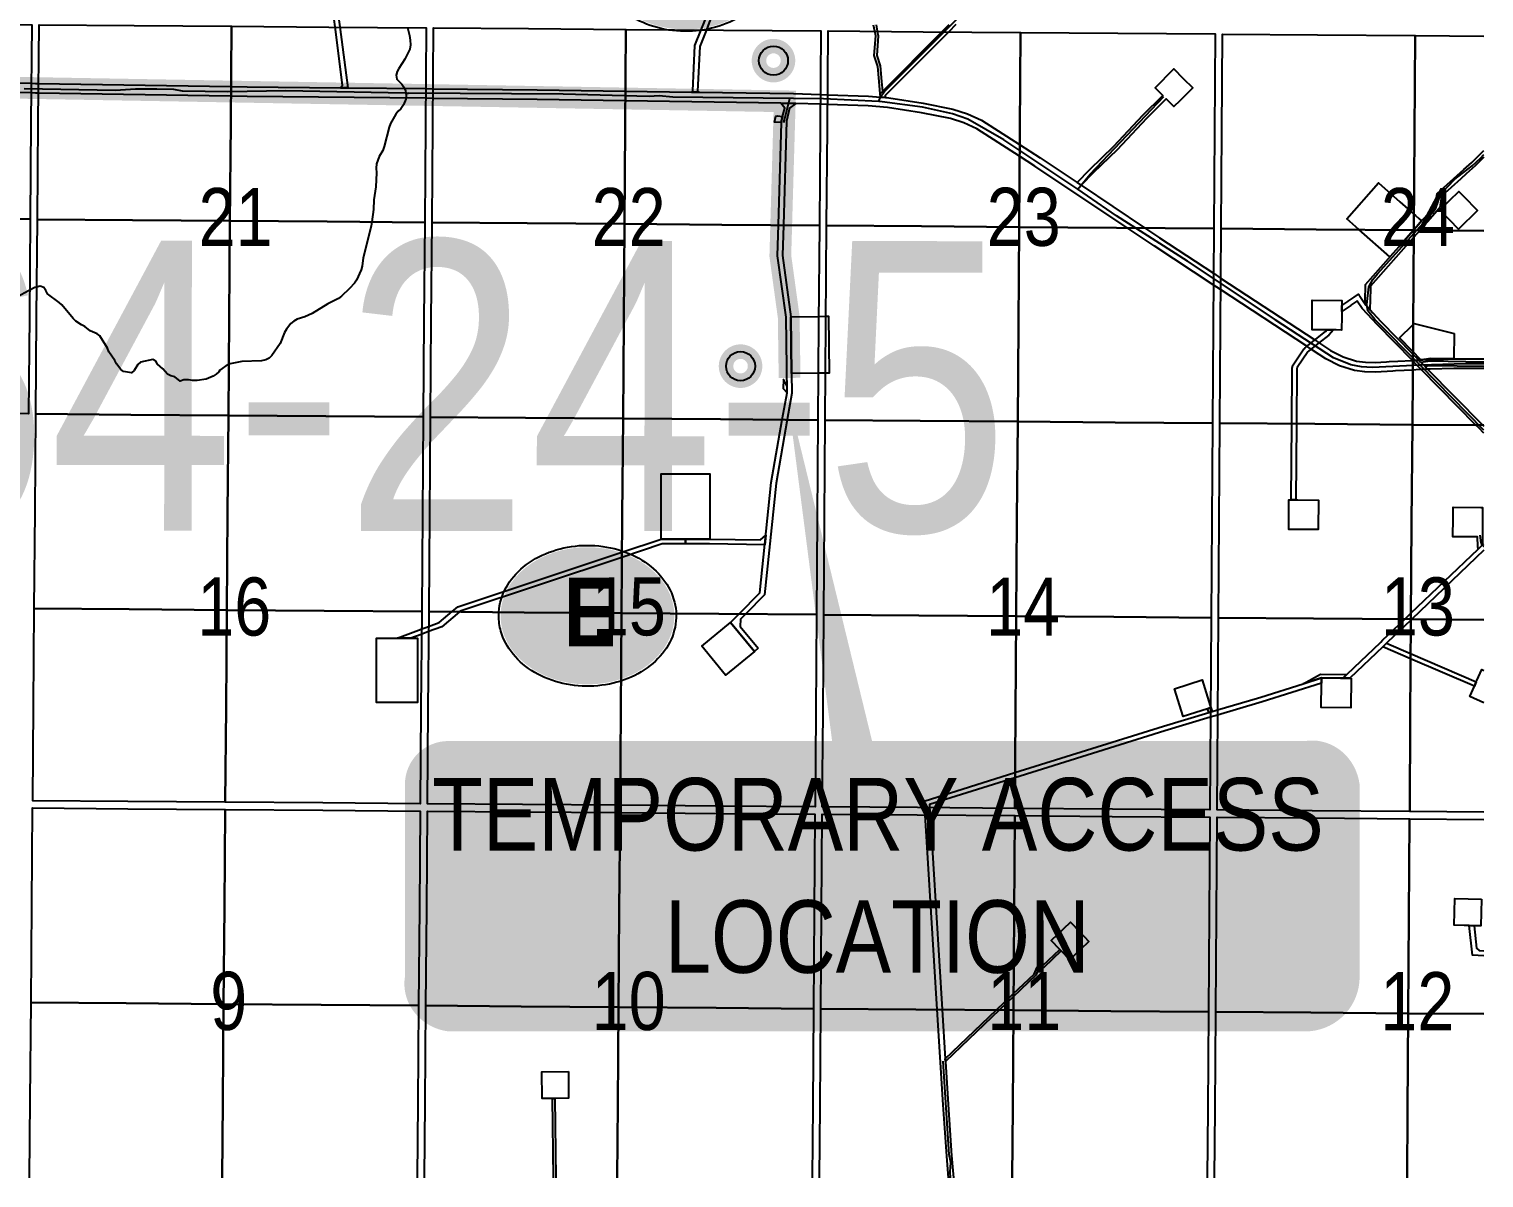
# Model space of a CAD drawing. Extents: x 463734 to 467682, y 6044208 to 6047032.
# Drawn here: x 466373.1 to 466573.3, y 6044452.8 to 6044611 of the extents above; entities that cross this region are included whole.
import ezdxf
from ezdxf.enums import TextEntityAlignment as Align

# ---------------------------------------------------------------- set-up
doc = ezdxf.new("R2010")
doc.units = 0
doc.header["$LTSCALE"] = 5
doc.linetypes.add('DASHED2', pattern=[9.525, 6.35, -3.175])
for name, color, linetype in [('CG-NOTES', 7, 'Continuous'), ('P-PROPOSED', 10, 'Continuous'), ('R- CONC', 8, 'Continuous'), ('RoadSeg', 57, 'DASHED2'), ('ROUTE-MAP-ROUTE', 90, 'Continuous'), ('T-WATER', 160, 'Continuous')]:
    doc.layers.add(name, color=color, linetype=linetype)
doc.layers.add('Sections', color=7, linetype='Continuous', true_color=0x13f661)
doc.styles.add('120', font='ARIALN.TTF', dxfattribs={"height": 13})
doc.styles.add('80', font='ARIALN.TTF', dxfattribs={"height": 10})
doc.styles.add('BOLD', font='ARIALNB.TTF')

# ---------------------------------------------------------------- blocks, each defined once
blk = doc.blocks.new('Route_Letters')
h = blk.add_hatch(color=255)
h.dxf.hatch_style = 1
edge = h.paths.add_edge_path()
edge.add_ellipse((-0.12, 0.46), major_axis=(-11.97, 0), ratio=0.789318, start_angle=0, end_angle=360)
at = {"color": 5}
blk.add_open_spline([(-12.34, 0.46), (-12.34, -0.25), (-12.24, -0.97), (-11.72, -2.79), (-11.14, -3.88), (-9.56, -5.81), (-8.54, -6.66), (-6.22, -8.02), (-4.9, -8.54), (-2.12, -9.17), (-0.66, -9.3), (2.22, -9.13), (3.64, -8.84), (6.27, -7.89), (7.48, -7.22), (9.54, -5.6), (10.38, -4.64), (11.6, -2.54), (11.97, -1.4), (12.18, 0.91), (12.02, 2.08), (11.2, 4.3), (10.54, 5.35), (8.8, 7.2), (7.72, 7.99), (5.29, 9.24), (3.93, 9.68), (1.11, 10.18), (-0.35, 10.23), (-3.22, 9.91), (-4.61, 9.55), (-7.16, 8.47), (-8.32, 7.75), (-10.24, 6.02), (-11, 5.02), (-12.05, 2.86), (-12.32, 1.7), (-12.34, 0.52), (-12.34, 0.49), (-12.34, 0.46)], degree=3, knots=[0, 0, 0, 0, 0.219529, 0.219529, 0.575727, 0.575727, 0.931924, 0.931924, 1.288121, 1.288121, 1.644318, 1.644318, 2.000515, 2.000515, 2.356712, 2.356712, 2.712909, 2.712909, 3.069107, 3.069107, 3.425304, 3.425304, 3.781501, 3.781501, 4.137698, 4.137698, 4.493895, 4.493895, 4.850092, 4.850092, 5.20629, 5.20629, 5.562487, 5.562487, 5.918684, 5.918684, 6.274881, 6.274881, 6.283185, 6.283185, 6.283185, 6.283185], dxfattribs=at)
at = {"color": 14, "style": 'BOLD'}
blk.add_attdef('A', text='', height=9.5, dxfattribs=at).set_placement((0.22, 0.98), align=Align.MIDDLE)
blk = doc.blocks.new('AA')
at = {"const_width": 4}
blk.add_lwpolyline([(-1, 0, 1), (1, 0, 1)], format="xyb", close=True, dxfattribs=at)
blk.add_circle((0, 0), 2)
blk = doc.blocks.new('*U429')
h = blk.add_hatch(color=255)
edge = h.paths.add_edge_path()
edge.add_line((-59, -20), (59, -20))
edge.add_arc((59, -14), 6, 270, 360)
edge.add_line((65, -14), (65, 12.5))
edge.add_arc((59, 12.5), 6, 0, 90)
edge.add_line((59, 18.5), (-59, 18.5))
edge.add_arc((-59, 12.5), 6, 90, 180)
edge.add_line((-65, 12.5), (-65, -14))
edge.add_arc((-59, -14), 6, 180, 270)
at = {"color": 14, "flags": 128}
blk.add_lwpolyline([(-12.34, 66.46, 0, 7.5, 0), (0, 0, 0, 0, 0)], format="xyseb", dxfattribs=at)
blk.add_lwpolyline([(-59, -20, 3, 3, 0), (59, -20, 3, 3, 0.414214), (65, -14, 3, 3, 0), (65, 12.5, 3, 0, 0.414214), (59, 18.5, 0, 0, 0), (-59, 18.5, 0, 0, 0.414214), (-65, 12.5, 0, 0, 0), (-65, -14, 0, 3, 0.414214)], format="xyseb", close=True, dxfattribs=at)
at = {"color": 14, "style": '80'}
blk.add_attdef('ENTER_TEXT_001', (-35.99, -5), '', height=10, dxfattribs=at)

msp = doc.modelspace()

# ---------------------------------------------------------------- linework, layer by layer
at = {"layer": 'P-PROPOSED'}
msp.add_lwpolyline([(466477.426, 6044561.808), (466476.941, 6044562.726), (466476.879, 6044561.506), (466477.437, 6044560.891), (466477.427, 6044561.713), (466477.427, 6044561.713)], close=True, dxfattribs=at)
at = {"layer": 'R- CONC'}
for p, q in [((466477.15, 6044598.841), (466477.794, 6044601.395)), ((466477.011, 6044598.087), (466477.018, 6044598.318)), ((466477.018, 6044598.318), (466477.15, 6044598.841))]:
    msp.add_line(p, q, dxfattribs=at)
at = {"layer": 'RoadSeg'}
for p, q in [((466424.847, 6044602.146), (466425.28, 6044602.147)), ((466573.338, 6044555.762), (466564.573, 6044564.699)), ((466573.338, 6044555.762), (466564.573, 6044564.699))]:
    msp.add_line(p, q, dxfattribs=at)
for points in [[(466490.045, 6044600.99), (466490.254, 6044601.65), (466490.845, 6044602.38), (466501.773, 6044613.341), (466505.737, 6044617.272), (466510.135, 6044621.803), (466511.301, 6044623.002), (466530.357, 6044641.926), (466532.157, 6044643.858), (466534.588, 6044647.023), (466536.854, 6044649.255), (466540.285, 6044653.186)], [(466424.847, 6044602.146), (466408.422, 6044602.446), (466400.426, 6044602.313), (466394.196, 6044602.413), (466392.997, 6044602.646), (466390.665, 6044602.713), (466387.7, 6044602.713), (466384.968, 6044602.513), (466372.375, 6044602.746)], [(466490.045, 6044600.99), (466482.416, 6044601.347), (466461.694, 6044601.58), (466459.795, 6044601.78), (466458.429, 6044601.68), (466446.602, 6044602.013), (466425.28, 6044602.147)], [(466517.458, 6044588.944), (466519.13, 6044590.986), (466529.291, 6044601.68)], [(466517.458, 6044588.944), (466507.27, 6044595.717), (466502.306, 6044598.582), (466500.207, 6044599.315), (466496.076, 6044600.214), (466490.523, 6044600.944), (466490.045, 6044600.99)], [(466564.573, 6044564.699), (466558.342, 6044570.997), (466557.376, 6044572.163), (466557.21, 6044573.062), (466557.51, 6044575.494), (466558.043, 6044576.493), (466558.709, 6044577.293), (466566.272, 6044585.655), (466566.705, 6044586.322), (466567.404, 6044588.287), (466569.337, 6044590.286), (466571.702, 6044592.119), (466572.868, 6044593.218), (466573.338, 6044593.715)], [(466564.573, 6044564.699), (466558.342, 6044570.997), (466557.376, 6044572.163), (466557.21, 6044573.062), (466557.51, 6044575.494), (466558.043, 6044576.493), (466558.709, 6044577.293), (466566.272, 6044585.655), (466566.705, 6044586.322), (466567.404, 6044588.287), (466569.337, 6044590.286), (466571.702, 6044592.119), (466572.868, 6044593.218), (466573.338, 6044593.715)], [(466564.573, 6044564.699), (466557.976, 6044564.367), (466556.477, 6044564.466), (466555.011, 6044564.766), (466552.612, 6044565.732), (466547.748, 6044568.864), (466532.523, 6044579.025), (466522.761, 6044585.255), (466517.458, 6044588.944)], [(466564.573, 6044564.699), (466557.976, 6044564.367), (466556.477, 6044564.466), (466555.011, 6044564.766), (466552.612, 6044565.732), (466547.748, 6044568.864), (466544.617, 6044570.954)], [(466573.338, 6044564.888), (466570.803, 6044564.9), (466564.573, 6044564.699)], [(466573.338, 6044564.888), (466570.803, 6044564.9), (466564.573, 6044564.699)], [(466572.768, 6044541.279), (466572.902, 6044540.246), (466573.135, 6044539.88), (466573.301, 6044539.779), (466573.338, 6044539.796)], [(466572.768, 6044541.279), (466572.902, 6044540.246), (466573.135, 6044539.88), (466573.301, 6044539.779), (466573.338, 6044539.796)], [(466499.927, 6044452.818), (466499.874, 6044453.659), (466499.94, 6044454.925), (466499.74, 6044456.024), (466498.907, 6044468.884)]]:
    msp.add_lwpolyline(points, dxfattribs=at)
at = {"layer": 'ROUTE-MAP-ROUTE', "const_width": 2.998, "flags": 128}
msp.add_lwpolyline([(466477.759, 6044562.945), (466477.64, 6044571.321), (466476.483, 6044579.747), (466476.604, 6044583.963), (466477.096, 6044601.023), (466353.37, 6044603.208), (466338.138, 6044607.294), (466327.658, 6044616.409), (466297.551, 6044628.775), (466282.275, 6044628.659), (466280.334, 6044630.801), (466276.872, 6044632.518), (466273.33, 6044632.302), (466267.111, 6044630.64), (466261.761, 6044628.905), (466210.93, 6044629.122), (466212.015, 6044622.185), (466216.498, 6044619.511), (466215.155, 6044613.903)], dxfattribs=at)
at = {"layer": 'Sections', "color": 8}
for points in [[(466465.099, 6044602.443), (466465.257, 6044602.273), (466465.243, 6044602.274), (466464.269, 6044602.288), (466464.255, 6044602.289), (466464.433, 6044602.455), (466464.735, 6044608.704), (466465.587, 6044610.868), (466465.982, 6044611.87), (466466.256, 6044612.565), (466466.256, 6044617.348), (466466.01, 6044617.906), (466465.36, 6044618.501), (466464.388, 6044619.392), (466464.974, 6044619.392), (466465.374, 6044619.392), (466466.921, 6044617.974), (466466.921, 6044612.439), (466466.695, 6044611.864), (466466.301, 6044610.863), (466465.395, 6044608.562), (466465.099, 6044602.443)], [(466415.859, 6044611.256), (466416.938, 6044602.884), (466415.932, 6044602.894), (466416.222, 6044603.23), (466415.186, 6044611.262), (466415.057, 6044612.267), (466414.943, 6044613.149), (466415.574, 6044613.46), (466415.729, 6044612.262), (466415.859, 6044611.256)], [(466373.104, 6044571.384), (466372.994, 6044557.991), (466359.579, 6044558.096), (466346.164, 6044558.201), (466332.749, 6044558.306), (466319.669, 6044558.409), (466319.783, 6044571.801), (466319.897, 6044585.194), (466320.012, 6044598.587), (466320.126, 6044611.98), (466333.201, 6044611.878), (466346.611, 6044611.773), (466360.022, 6044611.668), (466373.432, 6044611.564), (466373.323, 6044598.171), (466373.213, 6044584.777)], [(466373.323, 6044598.171), (466373.213, 6044584.777), (466359.801, 6044584.882), (466346.388, 6044584.987), (466346.5, 6044598.38), (466346.611, 6044611.773), (466360.022, 6044611.668), (466373.432, 6044611.564)], [(466427.43, 6044570.96), (466427.326, 6044557.567), (466413.91, 6044557.671), (466400.495, 6044557.776), (466387.08, 6044557.881), (466373.999, 6044557.983), (466374.109, 6044571.376), (466374.218, 6044584.769), (466374.327, 6044598.163), (466374.437, 6044611.556), (466387.512, 6044611.454), (466400.923, 6044611.349), (466414.333, 6044611.245), (466427.744, 6044611.14), (466427.639, 6044597.747), (466427.535, 6044584.353)], [(466400.816, 6044597.956), (466400.709, 6044584.563), (466387.296, 6044584.667), (466374.218, 6044584.769), (466374.327, 6044598.163), (466374.437, 6044611.556), (466387.512, 6044611.454), (466400.923, 6044611.349)], [(466427.639, 6044597.747), (466427.535, 6044584.353), (466414.122, 6044584.458), (466400.709, 6044584.563), (466400.816, 6044597.956), (466400.923, 6044611.349), (466414.333, 6044611.245), (466427.744, 6044611.14)], [(466481.756, 6044570.536), (466481.656, 6044557.143), (466468.241, 6044557.247), (466454.826, 6044557.352), (466441.411, 6044557.457), (466428.33, 6044557.559), (466428.435, 6044570.952), (466428.54, 6044584.346), (466428.644, 6044597.739), (466428.749, 6044611.132), (466441.824, 6044611.03), (466455.234, 6044610.925), (466468.645, 6044610.821), (466482.055, 6044610.716), (466481.955, 6044597.323), (466481.856, 6044583.929)], [(466455.132, 6044597.532), (466455.03, 6044584.139), (466441.617, 6044584.243), (466428.54, 6044584.346), (466428.644, 6044597.739), (466428.749, 6044611.132), (466441.824, 6044611.03), (466455.234, 6044610.925)], [(466481.955, 6044597.323), (466481.856, 6044583.929), (466468.443, 6044584.034), (466455.03, 6044584.139), (466455.132, 6044597.532), (466455.234, 6044610.925), (466468.645, 6044610.821), (466482.055, 6044610.716)], [(466536.082, 6044570.112), (466535.987, 6044556.719), (466522.572, 6044556.823), (466509.157, 6044556.928), (466495.741, 6044557.033), (466482.661, 6044557.135), (466482.761, 6044570.528), (466482.861, 6044583.922), (466482.96, 6044597.315), (466483.06, 6044610.708), (466496.135, 6044610.606), (466509.546, 6044610.502), (466522.956, 6044610.397), (466536.366, 6044610.292), (466536.272, 6044596.899), (466536.177, 6044583.505)], [(466509.449, 6044597.108), (466509.351, 6044583.715), (466495.938, 6044583.82), (466482.861, 6044583.922), (466482.96, 6044597.315), (466483.06, 6044610.708), (466496.135, 6044610.606), (466509.546, 6044610.502)], [(466536.272, 6044596.899), (466536.177, 6044583.505), (466522.764, 6044583.61), (466509.351, 6044583.715), (466509.449, 6044597.108), (466509.546, 6044610.502), (466522.956, 6044610.397), (466536.366, 6044610.292)], [(466563.672, 6044583.288), (466550.259, 6044583.394), (466537.182, 6044583.498), (466537.276, 6044596.891), (466537.371, 6044610.284), (466550.446, 6044610.181), (466563.856, 6044610.075), (466563.764, 6044596.682)], [(466531.827, 6044601.456), (466531.461, 6044601.092), (466530.653, 6044600.289), (466529.596, 6044601.352), (466526.875, 6044598.648), (466522.867, 6044594.36), (466519.541, 6044591.156), (466517.887, 6044589.466), (466517.324, 6044589.843), (466519.071, 6044591.629), (466522.392, 6044594.828), (466526.396, 6044599.112), (466529.126, 6044601.825), (466528.069, 6044602.889), (466530.669, 6044605.472), (466531.961, 6044604.172), (466533.252, 6044602.872), (466531.827, 6044601.456)], [(466473.437, 6044525.727), (466472.923, 6044525.304), (466469.642, 6044529.288), (466470.796, 6044530.463), (466473.663, 6044533.379), (466475.244, 6044548.569), (466476.754, 6044557.205), (466477.403, 6044560.915), (466477.272, 6044571.321), (466476.114, 6044579.754), (466476.236, 6044583.997), (466476.644, 6044598.121), (466476.651, 6044598.388), (466476.792, 6044598.946), (466477.083, 6044600.098), (466476.568, 6044600.771), (466478.246, 6044600.745), (466478.615, 6044600.733), (466477.766, 6044600.084), (466477.314, 6044598.295), (466476.903, 6044583.992), (466476.781, 6044579.78), (466477.937, 6044571.371), (466478.037, 6044563.546), (466478.07, 6044560.862), (466477.429, 6044557.199), (466475.905, 6044548.477), (466474.301, 6044533.079), (466471.723, 6044530.456), (466471.004, 6044529.724), (466470.96, 6044528.735), (466473.437, 6044525.727)], [(466476.793, 6044598.946), (466476.652, 6044598.389), (466476.644, 6044598.121), (466475.678, 6044598.154), (466475.88, 6044598.979), (466476.08, 6044599.042), (466476.793, 6044598.946)], [(466561.238, 6044580.557), (466560.4, 6044579.609), (466556.137, 6044583.371), (466554.455, 6044584.856), (466558.823, 6044589.805), (466561.767, 6044587.202), (466563.652, 6044585.535), (466563.937, 6044585.283), (466564.385, 6044584.886), (466564.768, 6044584.548), (466564.326, 6044584.05), (466563.674, 6044583.312), (466563.637, 6044583.27), (466561.679, 6044581.056), (466561.238, 6044580.557)], [(466570.465, 6044588.024), (466572.453, 6044585.977), (466569.824, 6044583.424), (466567.434, 6044585.884), (466566.844, 6044585.891), (466567.135, 6044586.22), (466567.439, 6044586.217), (466567.748, 6044586.517), (466568.66, 6044587.403), (466569.9, 6044588.606), (466570.026, 6044588.476), (466570.104, 6044588.396), (466570.465, 6044588.024)], [(466373.104, 6044571.384), (466372.994, 6044557.991), (466359.579, 6044558.096), (466346.164, 6044558.201), (466346.276, 6044571.594), (466346.388, 6044584.987), (466359.801, 6044584.882), (466373.213, 6044584.777)], [(466400.495, 6044557.776), (466387.08, 6044557.881), (466373.999, 6044557.983), (466374.109, 6044571.376), (466374.218, 6044584.769), (466387.296, 6044584.667), (466400.709, 6044584.563), (466400.602, 6044571.169)], [(466427.43, 6044570.96), (466427.326, 6044557.567), (466413.91, 6044557.671), (466400.495, 6044557.776), (466400.602, 6044571.169), (466400.709, 6044584.563), (466414.122, 6044584.458), (466427.535, 6044584.353)], [(466454.928, 6044570.745), (466454.826, 6044557.352), (466441.411, 6044557.457), (466428.33, 6044557.559), (466428.435, 6044570.952), (466428.54, 6044584.346), (466441.617, 6044584.243), (466455.03, 6044584.139)], [(466481.756, 6044570.536), (466481.656, 6044557.143), (466468.241, 6044557.247), (466454.826, 6044557.352), (466454.928, 6044570.745), (466455.03, 6044584.139), (466468.443, 6044584.034), (466481.856, 6044583.929)], [(466509.254, 6044570.321), (466509.157, 6044556.928), (466495.741, 6044557.033), (466482.661, 6044557.135), (466482.761, 6044570.528), (466482.861, 6044583.922), (466495.938, 6044583.82), (466509.351, 6044583.715)], [(466536.082, 6044570.112), (466535.987, 6044556.719), (466522.572, 6044556.823), (466509.157, 6044556.928), (466509.254, 6044570.321), (466509.351, 6044583.715), (466522.764, 6044583.61), (466536.177, 6044583.505)], [(466563.579, 6044569.895), (466563.487, 6044556.501), (466550.072, 6044556.607), (466536.992, 6044556.711), (466537.087, 6044570.104), (466537.182, 6044583.498), (466550.259, 6044583.394), (466563.672, 6044583.288)], [(466553.761, 6044571.469), (466553.746, 6044569.538), (466552.983, 6044569.544), (466552.627, 6044569.546), (466552.492, 6044569.547), (466551.727, 6044569.553), (466549.684, 6044569.57), (466549.715, 6044573.632), (466553.778, 6044573.6), (466553.773, 6044572.989), (466553.767, 6044572.301), (466553.766, 6044572.179), (466553.764, 6044571.876), (466553.763, 6044571.802), (466553.761, 6044571.469)], [(466481.67, 6044563.593), (466478.039, 6044563.546), (466477.937, 6044571.371), (466481.728, 6044571.42), (466482.733, 6044571.433), (466483.098, 6044571.437), (466483.199, 6044563.613), (466482.675, 6044563.606), (466481.67, 6044563.593)], [(466547.548, 6044556.651), (466547.465, 6044546.148), (466547.366, 6044546.149), (466546.799, 6044546.153), (466546.881, 6044556.656), (466546.941, 6044564.262), (466546.945, 6044564.298), (466546.97, 6044564.497), (466546.986, 6044564.629), (466548.568, 6044566.934), (466548.596, 6044566.965), (466548.733, 6044567.111), (466548.762, 6044567.142), (466548.881, 6044567.237), (466549.98, 6044568.108), (466551.524, 6044569.333), (466551.727, 6044569.553), (466552.492, 6044569.547), (466552.627, 6044569.546), (466551.979, 6044568.844), (466550.564, 6044567.721), (466549.466, 6044566.85), (466549.215, 6044566.651), (466549.089, 6044566.516), (466547.628, 6044564.386), (466547.607, 6044564.218), (466547.548, 6044556.651)], [(466569.263, 6044569.046), (466569.212, 6044565.561), (466565.942, 6044565.608), (466565.436, 6044565.548), (466564.665, 6044565.457), (466563.522, 6044566.624), (466561.712, 6044568.473), (466563.547, 6044570.269), (466563.719, 6044570.437), (466569.263, 6044569.046)], [(466427.012, 6044517.387), (466426.91, 6044504.328), (466413.49, 6044504.433), (466400.07, 6044504.538), (466386.65, 6044504.643), (466373.564, 6044504.745), (466373.671, 6044517.803), (466373.78, 6044531.196), (466373.89, 6044544.59), (466373.999, 6044557.983), (466387.08, 6044557.881), (466400.495, 6044557.776), (466413.91, 6044557.671), (466427.326, 6044557.567), (466427.221, 6044544.173), (466427.117, 6044530.78)], [(466400.388, 6044544.383), (466400.281, 6044530.99), (466386.863, 6044531.094), (466373.78, 6044531.196), (466373.89, 6044544.59), (466373.999, 6044557.983), (466387.08, 6044557.881), (466400.495, 6044557.776)], [(466400.495, 6044557.776), (466413.91, 6044557.671), (466427.326, 6044557.567), (466427.221, 6044544.173), (466427.117, 6044530.78), (466413.699, 6044530.885), (466400.281, 6044530.99), (466400.388, 6044544.383)], [(466481.357, 6044516.962), (466481.26, 6044503.904), (466467.84, 6044504.009), (466454.42, 6044504.114), (466441, 6044504.218), (466427.915, 6044504.32), (466428.017, 6044517.379), (466428.121, 6044530.772), (466428.226, 6044544.166), (466428.33, 6044557.559), (466441.411, 6044557.457), (466454.826, 6044557.352), (466468.241, 6044557.247), (466481.656, 6044557.143), (466481.557, 6044543.749), (466481.457, 6044530.356)], [(466454.724, 6044543.959), (466454.622, 6044530.565), (466441.204, 6044530.67), (466428.121, 6044530.772), (466428.226, 6044544.166), (466428.33, 6044557.559), (466441.411, 6044557.457), (466454.826, 6044557.352)], [(466481.557, 6044543.749), (466481.457, 6044530.356), (466468.039, 6044530.461), (466454.622, 6044530.565), (466454.724, 6044543.959), (466454.826, 6044557.352), (466468.241, 6044557.247), (466481.656, 6044557.143)], [(466535.703, 6044516.538), (466535.61, 6044503.48), (466522.19, 6044503.585), (466508.77, 6044503.689), (466495.35, 6044503.794), (466482.265, 6044503.896), (466482.362, 6044516.955), (466482.462, 6044530.348), (466482.562, 6044543.741), (466482.661, 6044557.135), (466495.741, 6044557.033), (466509.157, 6044556.928), (466522.572, 6044556.823), (466535.987, 6044556.719), (466535.892, 6044543.325), (466535.798, 6044529.932)], [(466509.06, 6044543.535), (466508.962, 6044530.141), (466495.544, 6044530.246), (466482.462, 6044530.348), (466482.562, 6044543.741), (466482.661, 6044557.135), (466495.741, 6044557.033), (466509.157, 6044556.928)], [(466535.892, 6044543.325), (466535.798, 6044529.932), (466522.38, 6044530.037), (466508.962, 6044530.141), (466509.06, 6044543.535), (466509.157, 6044556.928), (466522.572, 6044556.823), (466535.987, 6044556.719)], [(466563.394, 6044543.108), (466563.302, 6044529.714), (466549.885, 6044529.82), (466536.802, 6044529.924), (466536.897, 6044543.317), (466536.992, 6044556.711), (466550.072, 6044556.607), (466563.487, 6044556.501)], [(466466.761, 6044540.762), (466463.431, 6044540.762), (466460.101, 6044540.763), (466460.101, 6044549.753), (466466.761, 6044549.753), (466466.761, 6044540.762)], [(466550.545, 6044543.857), (466550.531, 6044542.059), (466546.466, 6044542.091), (466546.499, 6044546.156), (466546.799, 6044546.153), (466547.366, 6044546.149), (466547.465, 6044546.148), (466547.715, 6044546.146), (466550.563, 6044546.123), (466550.549, 6044544.356), (466550.545, 6044543.857)], [(466573.124, 6044539.957), (466572.529, 6044539.388), (466572.517, 6044539.722), (466572.468, 6044541.058), (466572.135, 6044541.061), (466569.071, 6044541.087), (466569.093, 6044543.698), (466569.097, 6044544.197), (466569.105, 6044545.148), (466572.894, 6044545.116), (466573.167, 6044545.114), (466573.155, 6044543.616), (466573.127, 6044540.305), (466573.124, 6044539.957)], [(466425.618, 6044527.098), (466423.724, 6044527.098), (466427.063, 6044528.352), (466428.071, 6044528.731), (466429.537, 6044529.282), (466431.298, 6044530.771), (466432.079, 6044531.432), (466454.651, 6044538.948), (466460.101, 6044540.763), (466463.431, 6044540.762), (466463.431, 6044540.096), (466460.209, 6044540.097), (466454.646, 6044538.244), (466432.411, 6044530.84), (466432.32, 6044530.763), (466429.879, 6044528.699), (466428.065, 6044528.018), (466427.057, 6044527.639), (466425.618, 6044527.098)], [(466474.349, 6044539.971), (466466.755, 6044540.096), (466463.431, 6044540.096), (466463.431, 6044540.762), (466466.761, 6044540.762), (466473.753, 6044540.647), (466474.487, 6044541.297), (466474.349, 6044539.971)], [(466400.174, 6044517.596), (466400.07, 6044504.538), (466386.65, 6044504.643), (466373.564, 6044504.745), (466373.671, 6044517.803), (466373.78, 6044531.196), (466386.863, 6044531.094), (466400.281, 6044530.99)], [(466427.012, 6044517.387), (466426.91, 6044504.328), (466413.49, 6044504.433), (466400.07, 6044504.538), (466400.174, 6044517.596), (466400.281, 6044530.99), (466413.699, 6044530.885), (466427.117, 6044530.78)], [(466454.52, 6044517.172), (466454.42, 6044504.114), (466441, 6044504.218), (466427.915, 6044504.32), (466428.017, 6044517.379), (466428.121, 6044530.772), (466441.204, 6044530.67), (466454.622, 6044530.565)], [(466481.357, 6044516.962), (466481.26, 6044503.904), (466467.84, 6044504.009), (466454.42, 6044504.114), (466454.52, 6044517.172), (466454.622, 6044530.565), (466468.039, 6044530.461), (466481.457, 6044530.356)], [(466508.865, 6044516.748), (466508.77, 6044503.689), (466495.35, 6044503.794), (466482.265, 6044503.896), (466482.362, 6044516.955), (466482.462, 6044530.348), (466495.544, 6044530.246), (466508.962, 6044530.141)], [(466535.703, 6044516.538), (466535.61, 6044503.48), (466522.19, 6044503.585), (466508.77, 6044503.689), (466508.865, 6044516.748), (466508.962, 6044530.141), (466522.38, 6044530.037), (466535.798, 6044529.932)], [(466563.21, 6044516.321), (466563.119, 6044503.262), (466549.7, 6044503.368), (466536.615, 6044503.472), (466536.708, 6044516.53), (466536.802, 6044529.924), (466549.885, 6044529.82), (466563.302, 6044529.714)], [(466469.642, 6044529.288), (466472.923, 6044525.304), (466468.938, 6044522.022), (466465.657, 6044526.007), (466469.642, 6044529.288)], [(466423.724, 6044527.098), (466425.618, 6044527.098), (466426.553, 6044527.098), (466426.553, 6044518.274), (466420.892, 6044518.274), (466420.892, 6044527.098), (466423.724, 6044527.098)], [(466572.187, 6044520.881), (466572.025, 6044520.515), (466563.23, 6044524.282), (466559.403, 6044525.921), (466559.542, 6044526.054), (466559.717, 6044526.221), (466559.795, 6044526.296), (466559.817, 6044526.317), (466559.926, 6044526.422), (466563.235, 6044525.005), (466572.294, 6044521.125), (466572.228, 6044520.974), (466572.187, 6044520.881)], [(466535.284, 6044517.4), (466531.95, 6044516.339), (466530.737, 6044520.149), (466534.547, 6044521.362), (466535.677, 6044517.812), (466535.76, 6044517.552), (466535.675, 6044517.525), (466535.284, 6044517.4)], [(466554.355, 6044522.018), (466553.938, 6044521.62), (466553.58, 6044521.623), (466550.985, 6044521.644), (466548.448, 6044520.839), (466550.861, 6044522.145), (466554.099, 6044522.119), (466554.42, 6044522.116), (466554.457, 6044522.116), (466554.355, 6044522.018)], [(466555.047, 6044521.611), (466555.015, 6044517.549), (466550.953, 6044517.582), (466550.98, 6044520.939), (466550.985, 6044521.644), (466553.58, 6044521.623), (466553.938, 6044521.62), (466554.084, 6044521.619), (466554.486, 6044521.616), (466554.895, 6044521.612), (466555.047, 6044521.611)], [(466535.671, 6044516.932), (466535.454, 6044516.867), (466535.284, 6044517.4), (466535.675, 6044517.525), (466535.76, 6044517.552), (466535.933, 6044517.01), (466535.671, 6044516.932)], [(466399.955, 6044490.14), (466399.848, 6044476.747), (466386.425, 6044476.851), (466373.337, 6044476.954), (466373.447, 6044490.347), (466373.556, 6044503.74), (466386.641, 6044503.638), (466400.062, 6044503.533)], [(466426.798, 6044489.93), (466426.693, 6044476.537), (466413.271, 6044476.642), (466399.848, 6044476.747), (466399.955, 6044490.14), (466400.062, 6044503.533), (466413.482, 6044503.429), (466426.902, 6044503.324)], [(466454.208, 6044476.322), (466440.786, 6044476.427), (466427.698, 6044476.529), (466427.803, 6044489.923), (466427.907, 6044503.316), (466440.992, 6044503.214), (466454.413, 6044503.109), (466454.31, 6044489.716)], [(466481.153, 6044489.506), (466481.053, 6044476.113), (466467.631, 6044476.218), (466454.208, 6044476.322), (466454.31, 6044489.716), (466454.413, 6044503.109), (466467.833, 6044503.004), (466481.253, 6044502.9)], [(466508.666, 6044489.291), (466508.568, 6044475.898), (466495.146, 6044476.003), (466482.058, 6044476.105), (466482.158, 6044489.498), (466482.258, 6044502.892), (466495.343, 6044502.79), (466508.763, 6044502.685)], [(466535.508, 6044489.082), (466535.413, 6044475.689), (466521.991, 6044475.793), (466508.568, 6044475.898), (466508.666, 6044489.291), (466508.763, 6044502.685), (466522.183, 6044502.58), (466535.603, 6044502.475)], [(466563.02, 6044488.864), (466562.928, 6044475.471), (466549.505, 6044475.577), (466536.418, 6044475.681), (466536.513, 6044489.074), (466536.608, 6044502.467), (466549.693, 6044502.364), (466563.112, 6044502.258)], [(466573.005, 6044491.168), (466572.903, 6044487.504), (466571.976, 6044487.53), (466571.317, 6044487.548), (466571.117, 6044487.554), (466570.612, 6044487.568), (466569.24, 6044487.606), (466569.341, 6044491.27), (466573.005, 6044491.168)], [(466517.458, 6044483.928), (466516.321, 6044482.842), (466515.147, 6044484.071), (466515.055, 6044484.167), (466514.963, 6044484.264), (466513.789, 6044485.492), (466516.44, 6044488.024), (466517.705, 6044486.699), (466518.971, 6044485.373), (466517.819, 6044484.273), (466517.458, 6044483.928)], [(466506.632, 6044475.937), (466499.208, 6044468.846), (466499.186, 6044469.194), (466506.25, 6044475.94), (466508.55, 6044478.137), (466511.416, 6044480.875), (466511.821, 6044481.847), (466512.641, 6044482.046), (466514.963, 6044484.264), (466515.055, 6044484.167), (466515.147, 6044484.071), (466512.773, 6044481.804), (466512.015, 6044481.619), (466511.641, 6044480.721), (466508.547, 6044477.766), (466506.632, 6044475.937)], [(466447.305, 6044467.451), (466447.342, 6044463.786), (466445.581, 6044463.768), (466445.51, 6044463.767), (466445.462, 6044463.767), (466445.311, 6044463.765), (466445.129, 6044463.763), (466443.677, 6044463.749), (466443.64, 6044467.414), (466447.305, 6044467.451)]]:
    msp.add_lwpolyline(points, close=True, dxfattribs=at)
for points in [[(466489.661, 6044611.529), (466489.828, 6044610.679), (466489.951, 6044610.056), (466489.759, 6044607.351), (466490.228, 6044605.892), (466490.416, 6044603.767), (466490.541, 6044602.36), (466490.234, 6044602.05), (466490.084, 6044603.737), (466489.899, 6044605.826), (466489.422, 6044607.31), (466489.615, 6044610.035), (466489.488, 6044610.682), (466489.329, 6044611.492)], [(466500.647, 6044611.599), (466499.657, 6044610.602), (466490.925, 6044601.801), (466490.925, 6044601.801), (466490.948, 6044601.542), (466490.274, 6044601.596), (466490.234, 6044602.05), (466490.541, 6044602.36), (466498.726, 6044610.61), (466499.715, 6044611.607)], [(466573.338, 6044556.423), (466563.487, 6044556.501), (466550.072, 6044556.607), (466536.992, 6044556.711), (466537.087, 6044570.104), (466537.182, 6044583.498), (466537.276, 6044596.891), (466537.371, 6044610.284), (466550.446, 6044610.181), (466563.856, 6044610.075), (466573.338, 6044610)], [(466573.338, 6044583.211), (466563.672, 6044583.288), (466563.764, 6044596.682), (466563.856, 6044610.075), (466573.338, 6044610)], [(466573.338, 6044583.211), (466563.672, 6044583.288), (466563.764, 6044596.682), (466563.856, 6044610.075), (466573.338, 6044610)], [(466356.404, 6044603.818), (466373.331, 6044603.505), (466373.968, 6044603.493), (466374.336, 6044603.487), (466400.822, 6044603.065), (466403.109, 6044603.029), (466415.932, 6044602.894), (466416.938, 6044602.883), (466427.644, 6044602.771), (466428.648, 6044602.761), (466443.022, 6044602.61), (466455.135, 6044602.427), (466464.255, 6044602.288), (466464.269, 6044602.288), (466465.243, 6044602.273), (466465.257, 6044602.273), (466478.277, 6044602.077), (466481.955, 6044601.953), (466482.96, 6044601.919), (466488.639, 6044601.728), (466490.274, 6044601.596), (466490.948, 6044601.542), (466491.412, 6044601.505), (466496.165, 6044600.75), (466500.215, 6044599.954), (466502.244, 6044599.321), (466504.161, 6044598.419), (466509.399, 6044595.066), (466512.271, 6044593.229), (466517.324, 6044589.843), (466517.887, 6044589.466), (466526.638, 6044583.603), (466528.694, 6044582.226), (466536.099, 6044577.354), (466537.099, 6044576.695), (466550.056, 6044568.168), (466550.554, 6044567.841), (466550.642, 6044567.783), (466550.861, 6044567.638), (466552.231, 6044566.737), (466553.975, 6044565.845), (466555.794, 6044565.267), (466557.054, 6044565.102), (466558.384, 6044565.075), (466559.911, 6044565.162), (466560.299, 6044565.184), (466561.479, 6044565.251), (466563.473, 6044565.365), (466563.513, 6044565.367), (466564.224, 6044565.408), (466564.354, 6044565.416), (466564.483, 6044565.429), (466564.687, 6044565.434), (466564.815, 6044565.442), (466564.916, 6044565.447), (466569.212, 6044565.561), (466573.338, 6044565.557)], [(466573.338, 6044564.225), (466569.193, 6044564.229), (466565.958, 6044564.142), (466565.616, 6044564.133), (466565.48, 6044564.13), (466564.962, 6044564.116), (466564.816, 6044564.108), (466564.713, 6044564.102), (466564.483, 6044564.089), (466563.504, 6044564.033), (466562.352, 6044563.967), (466561.171, 6044563.9), (466560.784, 6044563.878), (466558.409, 6044563.742), (466556.954, 6044563.772), (466555.504, 6044563.961), (466553.467, 6044564.609), (466551.559, 6044565.585), (466549.763, 6044566.767), (466549.543, 6044566.911), (466549.455, 6044566.969), (466548.957, 6044567.297), (466537.088, 6044575.108), (466536.087, 6044575.766), (466527.957, 6044581.117), (466524.217, 6044583.622), (466511.541, 6044592.114), (466509.388, 6044593.492), (466503.515, 6044597.25), (466501.76, 6044598.077), (466499.887, 6044598.661), (466495.932, 6044599.439), (466491.254, 6044600.181), (466488.564, 6044600.398), (466482.95, 6044600.587), (466481.945, 6044600.62), (466478.615, 6044600.733), (466478.246, 6044600.745), (466476.569, 6044600.77), (466455.125, 6044601.095), (466443.005, 6044601.278), (466428.638, 6044601.429), (466427.633, 6044601.439), (466403.091, 6044601.697), (466400.811, 6044601.733), (466374.325, 6044602.155), (466373.945, 6044602.162), (466373.321, 6044602.173), (466356.346, 6044602.486)], [(466573.338, 6044593.312), (466572.144, 6044592.13), (466570.904, 6044591.028), (466570.158, 6044590.366), (466567.481, 6044587.987), (466567.288, 6044586.392), (466567.135, 6044586.22), (466566.844, 6044585.891), (466565.598, 6044584.481), (466565.267, 6044584.107), (466564.557, 6044583.305), (466563.63, 6044582.256), (466557.715, 6044575.568), (466557.662, 6044573.388), (466557.646, 6044572.716), (466557.638, 6044572.359), (466557.385, 6044572.631), (466557.098, 6044572.939), (466556.989, 6044573.1), (466556.999, 6044573.529), (466557.054, 6044575.827), (466561.238, 6044580.557), (466561.679, 6044581.056), (466563.637, 6044583.27), (466563.674, 6044583.312), (466564.326, 6044584.05), (466564.768, 6044584.548), (466565.099, 6044584.923), (466566.384, 6044586.377), (466566.607, 6044586.628), (466566.887, 6044588.351), (466570.576, 6044591.628), (466571.322, 6044592.29), (466571.688, 6044592.616), (466573.338, 6044594.249)], [(466573.338, 6044556.423), (466563.487, 6044556.501), (466563.579, 6044569.895), (466563.672, 6044583.288), (466573.338, 6044583.211)], [(466573.338, 6044556.423), (466563.487, 6044556.501), (466563.579, 6044569.895), (466563.672, 6044583.288), (466573.338, 6044583.211)], [(466573.338, 6044555.322), (466572.629, 6044556.057), (466572.237, 6044556.455), (466564.696, 6044564.119), (466564.156, 6044564.668), (466563.513, 6044565.325), (466558.682, 6044570.259), (466556.576, 6044572.522), (466555.892, 6044573.528), (466555.866, 6044573.511), (466555.027, 6044572.941), (466555.002, 6044572.924), (466553.766, 6044572.084), (466553.766, 6044572.179), (466553.767, 6044572.308), (466553.769, 6044572.509), (466553.772, 6044572.894), (466554.627, 6044573.475), (466554.653, 6044573.492), (466555.466, 6044574.044), (466555.492, 6044574.062), (466556.069, 6044574.454), (466556.135, 6044574.357), (466556.247, 6044574.192), (466557.098, 6044572.939), (466557.385, 6044572.631), (466558.043, 6044571.923), (466559.164, 6044570.719), (466563.519, 6044566.27), (466564.351, 6044565.42), (466564.631, 6044565.134), (466564.646, 6044565.12), (466565.237, 6044564.518), (466565.533, 6044564.218), (466573.105, 6044556.522), (466573.178, 6044556.448), (466573.338, 6044556.282)], [(466573.338, 6044564.501), (466565.993, 6044564.608), (466565.551, 6044564.555), (466565.237, 6044564.518), (466564.646, 6044565.12), (466564.96, 6044565.157), (466565.959, 6044565.275), (466573.338, 6044565.168)], [(466573.338, 6044503.181), (466563.119, 6044503.262), (466549.7, 6044503.368), (466536.615, 6044503.472), (466536.708, 6044516.53), (466536.802, 6044529.924), (466536.897, 6044543.317), (466536.992, 6044556.711), (466550.072, 6044556.607), (466563.487, 6044556.501), (466573.338, 6044556.423)], [(466573.338, 6044529.634), (466563.302, 6044529.714), (466563.394, 6044543.108), (466563.487, 6044556.501), (466573.338, 6044556.423)], [(466573.338, 6044529.634), (466563.302, 6044529.714), (466563.394, 6044543.108), (466563.487, 6044556.501), (466573.338, 6044556.423)], [(466573.338, 6044539.24), (466563.396, 6044529.737), (466563.267, 6044529.614), (466560.057, 6044526.546), (466559.992, 6044526.484), (466559.927, 6044526.421), (466559.817, 6044526.317), (466559.796, 6044526.296), (466559.717, 6044526.221), (466559.542, 6044526.054), (466559.403, 6044525.921), (466554.895, 6044521.612), (466554.486, 6044521.616), (466554.084, 6044521.619), (466553.938, 6044521.62), (466554.355, 6044522.018), (466554.457, 6044522.116), (466555.463, 6044523.077), (466559.082, 6044526.536), (466559.13, 6044526.582), (466559.391, 6044526.832), (466562.439, 6044529.745), (466563.273, 6044530.542), (466572.529, 6044539.388), (466573.125, 6044539.957), (466573.338, 6044540.162)], [(466573.338, 6044503.181), (466563.119, 6044503.262), (466563.21, 6044516.321), (466563.302, 6044529.714), (466573.338, 6044529.634)], [(466573.338, 6044503.181), (466563.119, 6044503.262), (466563.21, 6044516.321), (466563.302, 6044529.714), (466573.338, 6044529.634)], [(466499.645, 6044452.818), (466499.443, 6044455.231), (466499.393, 6044455.829), (466498.909, 6044462.871), (466498.089, 6044476.003), (466496.417, 6044502.805), (466496.354, 6044503.81), (466496.309, 6044504.529), (466496.298, 6044504.701), (466508.771, 6044508.609), (466529.234, 6044515.021), (466535.454, 6044516.867), (466535.671, 6044516.932), (466535.933, 6044517.01), (466536.678, 6044517.231), (466542.188, 6044518.867), (466542.639, 6044518.995), (466548.448, 6044520.839), (466550.985, 6044521.644), (466550.98, 6044520.939), (466542.832, 6044518.354), (466542.375, 6044518.223), (466536.673, 6044516.53), (466535.666, 6044516.231), (466529.429, 6044514.38), (466508.766, 6044507.905), (466497.002, 6044504.219), (466497.027, 6044503.805), (466497.09, 6044502.799), (466498.762, 6044475.998), (466499.186, 6044469.194), (466499.208, 6044468.846), (466499.578, 6044462.915), (466500.062, 6044455.875), (466500.098, 6044455.44), (466500.148, 6044454.843), (466500.318, 6044452.818)], [(466573.338, 6044518.225), (466571.394, 6044519.082), (466572.025, 6044520.515), (466572.187, 6044520.881), (466572.228, 6044520.974), (466572.294, 6044521.125), (466572.328, 6044521.201), (466572.362, 6044521.278), (466573.034, 6044522.802), (466573.338, 6044522.667)], [(466373.14, 6044452.818), (466373.228, 6044463.56), (466373.337, 6044476.954), (466373.447, 6044490.347), (466373.556, 6044503.74), (466386.641, 6044503.638), (466400.062, 6044503.533), (466413.482, 6044503.429), (466426.902, 6044503.324), (466426.798, 6044489.93), (466426.693, 6044476.537), (466426.589, 6044463.144), (466426.508, 6044452.818)], [(466427.513, 6044452.818), (466427.594, 6044463.136), (466427.698, 6044476.529), (466427.803, 6044489.923), (466427.907, 6044503.316), (466440.992, 6044503.214), (466454.413, 6044503.109), (466467.833, 6044503.004), (466481.253, 6044502.9), (466481.153, 6044489.506), (466481.053, 6044476.113), (466480.954, 6044462.719), (466480.88, 6044452.818)], [(466481.885, 6044452.818), (466481.959, 6044462.712), (466482.058, 6044476.105), (466482.158, 6044489.498), (466482.258, 6044502.892), (466495.343, 6044502.79), (466508.763, 6044502.685), (466522.183, 6044502.58), (466535.603, 6044502.475), (466535.508, 6044489.082), (466535.413, 6044475.689), (466535.319, 6044462.295), (466535.252, 6044452.818)], [(466536.256, 6044452.818), (466536.324, 6044462.287), (466536.418, 6044475.681), (466536.513, 6044489.074), (466536.608, 6044502.467), (466549.693, 6044502.364), (466563.112, 6044502.258), (466573.338, 6044502.176)], [(466573.338, 6044475.388), (466562.928, 6044475.471), (466563.02, 6044488.864), (466563.112, 6044502.258), (466573.338, 6044502.176)], [(466573.338, 6044475.388), (466562.928, 6044475.471), (466563.02, 6044488.864), (466563.112, 6044502.258), (466573.338, 6044502.176)], [(466573.338, 6044483.388), (466571.771, 6044483.477), (466571.317, 6044487.548), (466571.976, 6044487.53), (466572.33, 6044484.448), (466572.701, 6044484.102), (466573.338, 6044484.065)], [(466373.14, 6044452.818), (466373.228, 6044463.56), (466373.337, 6044476.954), (466386.425, 6044476.851), (466399.848, 6044476.747), (466399.741, 6044463.353), (466399.657, 6044452.818)], [(466399.657, 6044452.818), (466399.741, 6044463.353), (466399.848, 6044476.747), (466413.271, 6044476.642), (466426.693, 6044476.537), (466426.589, 6044463.144), (466426.508, 6044452.818)], [(466427.513, 6044452.818), (466427.594, 6044463.136), (466427.698, 6044476.529), (466440.786, 6044476.427), (466454.208, 6044476.322), (466454.106, 6044462.929), (466454.029, 6044452.818)], [(466454.029, 6044452.818), (466454.106, 6044462.929), (466454.208, 6044476.322), (466467.631, 6044476.218), (466481.053, 6044476.113), (466480.954, 6044462.719), (466480.88, 6044452.818)], [(466481.885, 6044452.818), (466481.959, 6044462.712), (466482.058, 6044476.105), (466495.146, 6044476.003), (466508.568, 6044475.898), (466508.471, 6044462.505), (466508.401, 6044452.818)], [(466508.401, 6044452.818), (466508.471, 6044462.505), (466508.568, 6044475.898), (466521.991, 6044475.793), (466535.413, 6044475.689), (466535.319, 6044462.295), (466535.252, 6044452.818)], [(466536.256, 6044452.818), (466536.324, 6044462.287), (466536.418, 6044475.681), (466549.505, 6044475.577), (466562.928, 6044475.471), (466562.835, 6044462.077), (466562.771, 6044452.818)], [(466562.771, 6044452.818), (466562.835, 6044462.077), (466562.928, 6044475.471), (466573.338, 6044475.388)], [(466562.771, 6044452.818), (466562.835, 6044462.077), (466562.928, 6044475.471), (466573.338, 6044475.388)], [(466445.246, 6044452.818), (466445.129, 6044463.763), (466445.311, 6044463.765), (466445.462, 6044463.767), (466445.579, 6044452.818)]]:
    msp.add_lwpolyline(points, dxfattribs=at)
at = {"layer": 'T-WATER', "linetype": 'Continuous'}
for points in [[(466425.143, 6044611.168), (466425.434, 6044610.063), (466425.52, 6044609.449), (466425.559, 6044608.786), (466425.486, 6044608.196), (466424.793, 6044606.846), (466423.978, 6044605.55), (466423.753, 6044605.115), (466423.584, 6044604.616), (466423.677, 6044604.072), (466424.383, 6044603.396), (466424.671, 6044602.992), (466424.869, 6044602.485), (466424.97, 6044601.925), (466424.912, 6044601.332), (466424.618, 6044600.516), (466424.227, 6044599.977), (466423.871, 6044599.653), (466423.561, 6044599.267), (466422.841, 6044597.948), (466422.644, 6044597.442), (466421.968, 6044594.782), (466421.778, 6044594.248), (466421.275, 6044593.418), (466420.897, 6044592.428), (466420.838, 6044591.831), (466420.877, 6044591.166), (466420.808, 6044589.24), (466420.529, 6044587.463), (466420.486, 6044586.149), (466420.238, 6044584.434), (466420.155, 6044583.856), (466419.077, 6044579.484), (466418.902, 6044578.322), (466418.761, 6044577.815), (466418.153, 6044576.413), (466417.885, 6044575.992), (466417.179, 6044575.244), (466416.075, 6044574.202), (466415.652, 6044573.893), (466414.177, 6044573.14), (466412.041, 6044571.821), (466411.032, 6044571.367), (466409.952, 6044571.013), (466409.491, 6044570.778), (466409.118, 6044570.455), (466408.492, 6044569.676), (466408.235, 6044569.198), (466407.648, 6044567.706), (466406.501, 6044566.028), (466406.123, 6044565.683), (466405.644, 6044565.443), (466405.051, 6044565.301), (466402.369, 6044565.219), (466400.517, 6044564.833), (466400.486, 6044564.826), (466399.321, 6044564.032), (466399.176, 6044563.769), (466398.828, 6044563.453), (466398.421, 6044563.189), (466397.462, 6044562.759), (466396.211, 6044562.608), (466395.549, 6044562.59), (466395.02, 6044562.692), (466394.384, 6044562.671), (466393.861, 6044562.496), (466393.135, 6044563.105), (466392.6, 6044563.247), (466392.134, 6044563.452), (466391.486, 6044564.176), (466390.766, 6044564.818), (466390.494, 6044565.23), (466390.088, 6044565.464), (466388.396, 6044565.117)], [(466388.396, 6044565.117), (466388.042, 6044564.801), (466387.548, 6044563.951), (466387.165, 6044563.644), (466386.064, 6044563.826), (466385.682, 6044564.105), (466385.112, 6044564.898), (466384.874, 6044565.364), (466384.04, 6044566.555), (466383.849, 6044567.047), (466382.824, 6044568.72), (466382.423, 6044569.006), (466381.493, 6044569.412), (466380.744, 6044570.035), (466380.296, 6044570.251), (466379.479, 6044570.777), (466379.117, 6044571.115), (466377.553, 6044572.985), (466377.185, 6044573.327), (466375.618, 6044574.511), (466375.38, 6044574.983), (466375.088, 6044575.38), (466374.606, 6044575.575), (466374.107, 6044575.455), (466373.865, 6044575.397), (466373.099, 6044574.986), (466371.4, 6044574.074)]]:
    msp.add_lwpolyline(points, dxfattribs=at)

# ---------------------------------------------------------------- block references
at = {"layer": 'CG-NOTES', "xscale": 0.9994700000000001, "yscale": 0.9994700000000001, "zscale": 0.9994700000000001}
for p, values in [((466463.595, 6044619.891), {'A': 'D'}), ((466450.05, 6044529.741), {'A': 'E'})]:
    msp.add_blockref('Route_Letters', p, dxfattribs=at).add_auto_attribs(values)
for p in [(466475.54, 6044606.624), (466471.009, 6044564.565)]:
    msp.add_blockref('AA', p, dxfattribs=at)
at = {"layer": 'CG-NOTES'}
ref = msp.add_blockref('*U429', (466489.767, 6044494.47), dxfattribs=dict(at, xscale=0.9994700000000001, yscale=0.9994700000000001, zscale=0.9994700000000001))
ref.add_attrib('ENTER_TEXT_001', 'TEMPORARY ACCESS', (466428.537, 6044497.886), dxfattribs={"layer": '0', "color": 14, "height": 9.9947, "style": '80'})
ref.add_attrib('ENTER_TEXT_002', 'LOCATION', (466460.57, 6044481.051), dxfattribs={"layer": '0', "color": 14, "height": 9.9947, "style": '80'})

# ---------------------------------------------------------------- texts
at = {"layer": 'RoadSeg', "style": '120'}
for s, height, p in [('21', 7.9958, (466396.39, 6044581.089)), ('22', 7.9958, (466450.513, 6044581.089)), ('23', 7.9958, (466504.897, 6044581.124)), ('24', 7.9958, (466559.158, 6044581.089)), ('16', 7.9958, (466396.21, 6044527.479)), ('15', 7.9958, (466450.539, 6044527.504)), ('14', 7.9958, (466504.808, 6044527.469)), ('13', 7.9958, (466559.16, 6044527.488)), ('9', 7.996, (466398.003, 6044473.19)), ('10', 7.9958, (466450.513, 6044473.181)), ('11', 7.9958, (466504.96, 6044473.162)), ('12', 7.9958, (466559.083, 6044473.146))]:
    msp.add_text(s, height=height, dxfattribs=at).set_placement(p)
msp.add_text('64-24-5', height=39.9412, rotation=359.95761, dxfattribs=at).set_placement((466350.333, 6044541.939))

doc.saveas('drawing.dxf')
